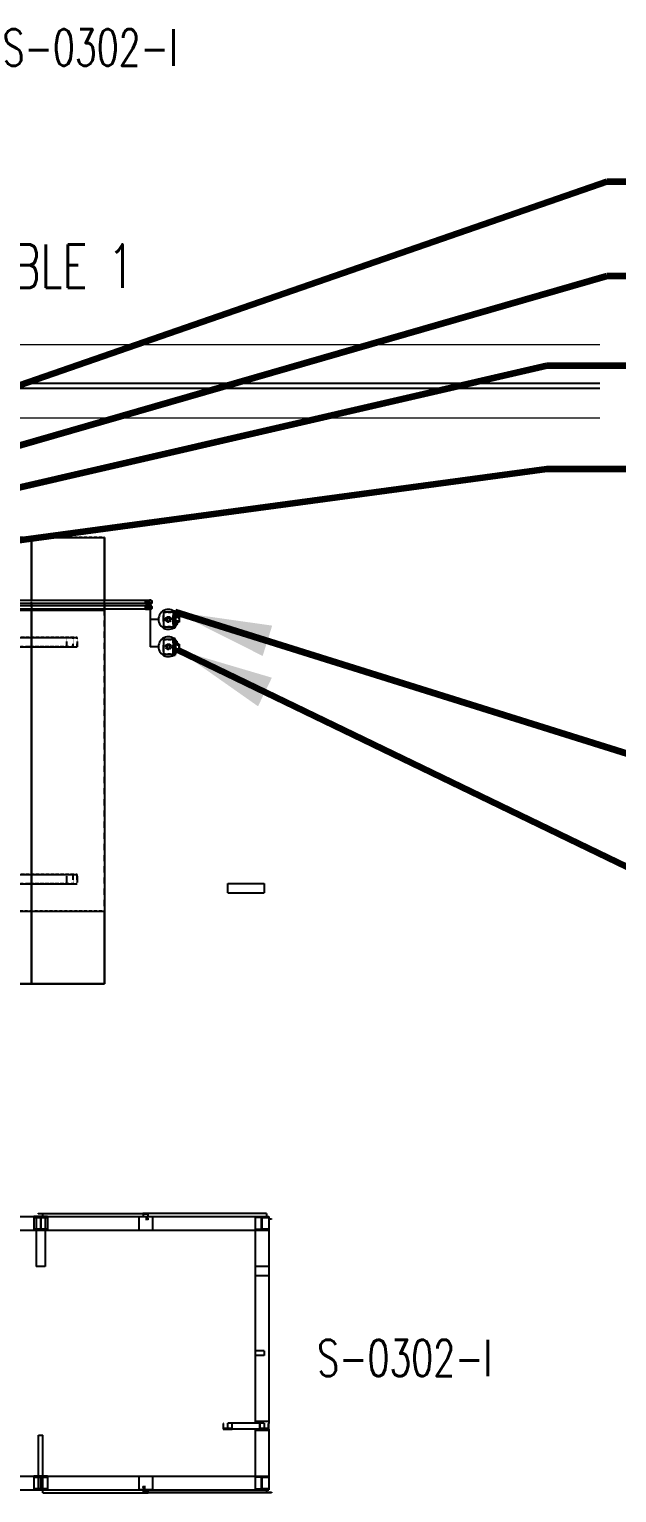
# Model space of a CAD drawing. Header units: inches. Extents: x 19 to 1016051, y 34 to 210034.
# Drawn here: x 906601 to 924814, y 71568 to 116979 of the extents above; entities that cross this region are included whole.
import ezdxf
from ezdxf.enums import TextEntityAlignment as Align

# ---------------------------------------------------------------- set-up
doc = ezdxf.new("R2010")
doc.units = ezdxf.units.IN
doc.header["$MEASUREMENT"] = 0
doc.linetypes.add('CABLEROUTEPROGRESSUNIT-EMBED 1_DWG$0$HIDDEN2', pattern=[0.1875, 0.125, -0.0625])
for name, color, linetype in [('_Auto', 7, 'Continuous'), ('CABLEROUTEALL-EMBED 1_DWG$0$DwgTemplate', 7, 'Continuous'), ('CABLEROUTEPROGRESSUNIT-EMBED 1_DWG$0$DwgTemplate', 7, 'Continuous'), ('cables', 7, 'Continuous'), ('ELECTRICAL', 7, 'Continuous')]:
    doc.layers.add(name, color=color, linetype=linetype)
doc.layers.add('Cable Trench', color=7, linetype='Continuous', lineweight=13)
doc.styles.add('HZTXT', font='txt_qlt.shx', dxfattribs={"width": 0.7, "bigfont": 'hztxt.shx'})
doc.styles.get("Standard").update_dxf_attribs({"font": 'arial.ttf'})
doc.dimstyles.new('ANSI_L', dxfattribs={"dimtxt": 0.18, "dimasz": 0.18, "dimexe": 0.18, "dimexo": 0.0625, "dimgap": 0.09, "dimtad": 0, "dimtih": 1, "dimtoh": 1, "dimdec": 4, "dimzin": 0, "dimdsep": 46, "dimtxsty": 'Standard', "dimcen": 0.09, "dimadec": 0, "dimazin": 0, "dimtfac": 1, "dimtdec": 4, "dimtofl": 0, "dimtmove": 0, "dimatfit": 3, "dimfxl": 1, "dimtolj": 1, "dimtzin": 0, "dimarcsym": 0})

msp = doc.modelspace()

# ---------------------------------------------------------------- linework, layer by layer
at = {"layer": 'Cable Trench', "color": 2, "linetype": 'Continuous'}
for points in [[(924289, 107187), (878718, 107187)], [(878718, 104925), (924289, 104925)]]:
    msp.add_lwpolyline(points, dxfattribs=at)
at = {"layer": 'CABLEROUTEALL-EMBED 1_DWG$0$DwgTemplate', "color": 1, "linetype": 'Continuous', "lineweight": 25}
for p, q in [((910349, 99204), (910349, 97819)), ((910606, 98667), (910349, 98667)), ((910606, 97819), (910349, 97819))]:
    msp.add_line(p, q, dxfattribs=at)
at = {"layer": 'CABLEROUTEPROGRESSUNIT-EMBED 1_DWG$0$DwgTemplate', "color": 7, "linetype": 'Continuous'}
for p, q in [((885743, 101212), (908935, 101212)), ((885743, 101212), (908935, 101212)), ((906672, 101212), (908935, 101212)), ((906672, 101212), (908935, 101212)), ((906672, 99252), (906672, 101212)), ((906672, 101212), (906672, 99252)), ((908935, 101212), (908935, 99252)), ((908935, 99252), (908935, 101212)), ((908935, 101212), (908935, 99252)), ((908935, 101212), (908935, 99252)), ((906672, 99083), (906672, 99156)), ((906672, 99156), (906672, 99083)), ((908935, 99156), (908935, 99083)), ((908935, 99083), (908935, 99156)), ((908935, 99156), (908935, 99083)), ((908935, 99156), (908935, 99083)), ((908935, 98950), (885743, 98950)), ((885743, 98950), (908935, 98950)), ((906672, 87354), (906672, 98987)), ((906672, 98987), (906672, 87354)), ((908935, 98987), (908935, 98950)), ((908935, 98950), (908935, 98987)), ((908935, 98987), (908935, 87354)), ((908935, 98987), (908935, 87354)), ((911066, 98893), (910763, 98893)), ((911066, 98893), (910763, 98893)), ((910763, 98893), (910763, 98441)), ((910763, 98893), (910763, 98441)), ((911122, 98924), (911066, 98924)), ((911122, 98924), (911066, 98924)), ((911066, 98924), (911066, 98410)), ((911066, 98924), (911066, 98410)), ((911122, 98410), (911122, 98924)), ((911122, 98410), (911122, 98924)), ((911179, 98837), (911122, 98837)), ((911131, 98780), (911122, 98780)), ((911131, 98780), (911122, 98780)), ((911122, 98554), (911131, 98554)), ((911122, 98554), (911131, 98554)), ((911131, 98554), (911131, 98780)), ((911131, 98554), (911131, 98780)), ((911132, 98768), (911131, 98768)), ((911132, 98768), (911131, 98768)), ((911131, 98764), (911132, 98764)), ((911131, 98764), (911132, 98764)), ((911132, 98664), (911131, 98664)), ((911132, 98664), (911131, 98664)), ((911179, 98610), (911131, 98610)), ((911132, 98764), (911132, 98768)), ((911132, 98764), (911132, 98768)), ((911132, 98764), (911132, 98664)), ((911132, 98664), (911132, 98764)), ((911179, 98724), (911132, 98724)), ((911179, 98837), (911179, 98724)), ((911179, 98837), (911179, 98724)), ((911250, 98752), (911179, 98752)), ((911179, 98610), (911179, 98497)), ((911179, 98610), (911179, 98497)), ((911250, 98582), (911179, 98582)), ((911250, 98752), (911250, 98582)), ((911250, 98752), (911250, 98582)), ((906531, 98101), (906672, 98101)), ((906531, 98101), (906672, 98101)), ((910763, 98441), (911066, 98441)), ((910763, 98441), (911066, 98441)), ((911066, 98410), (911122, 98410)), ((911066, 98410), (911122, 98410)), ((911179, 98497), (911122, 98497)), ((906672, 97819), (906531, 97819)), ((906531, 97819), (906672, 97819)), ((910763, 98045), (910763, 97592)), ((910763, 98045), (910763, 97592)), ((911066, 98045), (910763, 98045)), ((911066, 98045), (910763, 98045)), ((911122, 98076), (911066, 98076)), ((911122, 98076), (911066, 98076)), ((911066, 98076), (911066, 97561)), ((911066, 98076), (911066, 97561)), ((911122, 97561), (911122, 98076)), ((911122, 97561), (911122, 98076)), ((911179, 97988), (911122, 97988)), ((911131, 97932), (911122, 97932)), ((911131, 97932), (911122, 97932)), ((911122, 97705), (911131, 97705)), ((911122, 97705), (911131, 97705)), ((911179, 97649), (911122, 97649)), ((911131, 97705), (911131, 97932)), ((911131, 97705), (911131, 97932)), ((911132, 97919), (911131, 97919)), ((911132, 97919), (911131, 97919)), ((911131, 97915), (911132, 97915)), ((911131, 97915), (911132, 97915)), ((911132, 97815), (911131, 97815)), ((911132, 97815), (911131, 97815)), ((911179, 97762), (911131, 97762)), ((911132, 97915), (911132, 97919)), ((911132, 97915), (911132, 97919)), ((911132, 97915), (911132, 97815)), ((911132, 97815), (911132, 97915)), ((911179, 97875), (911132, 97875)), ((911179, 97988), (911179, 97875)), ((911179, 97988), (911179, 97875)), ((911250, 97903), (911179, 97903)), ((911179, 97762), (911179, 97649)), ((911179, 97762), (911179, 97649)), ((911250, 97734), (911179, 97734)), ((911250, 97903), (911250, 97734)), ((911250, 97903), (911250, 97734)), ((910763, 97592), (911066, 97592)), ((910763, 97592), (911066, 97592)), ((911066, 97561), (911122, 97561)), ((911066, 97561), (911122, 97561)), ((906531, 90748), (906672, 90748)), ((906531, 90748), (906672, 90748)), ((906672, 90465), (906531, 90465)), ((906531, 90465), (906672, 90465)), ((885743, 89617), (908935, 89617)), ((885743, 89617), (908935, 89617)), ((908935, 89617), (908935, 87354)), ((908935, 87354), (908935, 89617)), ((908935, 87354), (885743, 87354)), ((885743, 87354), (908935, 87354)), ((908935, 87354), (906672, 87354)), ((908935, 87354), (906672, 87354))]:
    msp.add_line(p, q, dxfattribs=at)
at = {"layer": 'CABLEROUTEPROGRESSUNIT-EMBED 1_DWG$0$DwgTemplate', "color": 7, "linetype": 'CABLEROUTEPROGRESSUNIT-EMBED 1_DWG$0$HIDDEN2'}
for p, q in [((908935, 101212), (885743, 101212)), ((885743, 101212), (908935, 101212)), ((906672, 101212), (906672, 87354)), ((906672, 101212), (906672, 87354)), ((908935, 101212), (906672, 101212)), ((908935, 101212), (906672, 101212)), ((908935, 98950), (908935, 101212)), ((908935, 101212), (908935, 98950)), ((908935, 87354), (908935, 101212)), ((908935, 101212), (908935, 87354)), ((906672, 99156), (906672, 99252)), ((906672, 99252), (906672, 99156)), ((906672, 98987), (906672, 99083)), ((906672, 99083), (906672, 98987)), ((908935, 99252), (908935, 99156)), ((908935, 99156), (908935, 99252)), ((908935, 99252), (908935, 99156)), ((908935, 99252), (908935, 99156)), ((908935, 99083), (908935, 98987)), ((908935, 98987), (908935, 99083)), ((908935, 99083), (908935, 98987)), ((908935, 99083), (908935, 98987)), ((885743, 98950), (908935, 98950)), ((885743, 98950), (908935, 98950)), ((910763, 98441), (910763, 98893)), ((910763, 98441), (910763, 98893)), ((910763, 98893), (911066, 98893)), ((910763, 98893), (911066, 98893)), ((911066, 98924), (911122, 98924)), ((911066, 98924), (911122, 98924)), ((911066, 98410), (911066, 98924)), ((911066, 98410), (911066, 98924)), ((911066, 98441), (911066, 98893)), ((911066, 98441), (911066, 98893)), ((911066, 98893), (911066, 98441)), ((911066, 98893), (911066, 98441)), ((911122, 98924), (911122, 98410)), ((911122, 98924), (911122, 98410)), ((911122, 98724), (911122, 98837)), ((911122, 98837), (911122, 98724)), ((911122, 98554), (911122, 98780)), ((911122, 98554), (911122, 98780)), ((911122, 98780), (911131, 98780)), ((911122, 98780), (911131, 98780)), ((911122, 98780), (911122, 98554)), ((911122, 98780), (911122, 98554)), ((911122, 98554), (911122, 98780)), ((911122, 98554), (911122, 98780)), ((911131, 98780), (911122, 98780)), ((911131, 98780), (911122, 98780)), ((911122, 98780), (911131, 98780)), ((911122, 98780), (911131, 98780)), ((911122, 98780), (911122, 98554)), ((911122, 98780), (911122, 98554)), ((911122, 98582), (911122, 98752)), ((911122, 98752), (911122, 98582)), ((911179, 98752), (911122, 98752)), ((911132, 98724), (911122, 98724)), ((911122, 98497), (911122, 98610)), ((911122, 98610), (911122, 98497)), ((911131, 98610), (911122, 98610)), ((911179, 98582), (911122, 98582)), ((911131, 98554), (911122, 98554)), ((911131, 98554), (911122, 98554)), ((911122, 98554), (911131, 98554)), ((911122, 98554), (911131, 98554)), ((911131, 98554), (911122, 98554)), ((911131, 98554), (911122, 98554)), ((911130, 98768), (911130, 98668)), ((911130, 98668), (911130, 98768)), ((911130, 98768), (911130, 98764)), ((911130, 98768), (911130, 98764)), ((911131, 98768), (911130, 98768)), ((911131, 98768), (911130, 98768)), ((911130, 98764), (911131, 98764)), ((911130, 98764), (911131, 98764)), ((911130, 98664), (911130, 98764)), ((911130, 98664), (911130, 98764)), ((911130, 98664), (911130, 98668)), ((911130, 98664), (911130, 98668)), ((911130, 98668), (911132, 98668)), ((911130, 98668), (911132, 98668)), ((911131, 98664), (911130, 98664)), ((911131, 98664), (911130, 98664)), ((911131, 98780), (911131, 98554)), ((911131, 98780), (911131, 98554)), ((911131, 98554), (911131, 98780)), ((911131, 98554), (911131, 98780)), ((911131, 98780), (911131, 98554)), ((911131, 98780), (911131, 98554)), ((911132, 98668), (911132, 98768)), ((911132, 98668), (911132, 98768)), ((911132, 98668), (911132, 98664)), ((911132, 98668), (911132, 98664)), ((911179, 98724), (911179, 98837)), ((911179, 98724), (911179, 98837)), ((911179, 98497), (911179, 98610)), ((911179, 98497), (911179, 98610)), ((911250, 98582), (911250, 98752)), ((911250, 98582), (911250, 98752)), ((908086, 98101), (905258, 98101)), ((905258, 98101), (908086, 98101)), ((905258, 98101), (907758, 98101)), ((905258, 98101), (907758, 98101)), ((907958, 98101), (905358, 98101)), ((905358, 98101), (907958, 98101)), ((906672, 98101), (908086, 98101)), ((906672, 98101), (908086, 98101)), ((907758, 98101), (907758, 97819)), ((907758, 98101), (907758, 97819)), ((907958, 98101), (907758, 98101)), ((907958, 98101), (907758, 98101)), ((907958, 97819), (907958, 98101)), ((907958, 97819), (907958, 98101)), ((908086, 98101), (908086, 97819)), ((908086, 98101), (908086, 97819)), ((908086, 97819), (908086, 98101)), ((908086, 97819), (908086, 98101)), ((911066, 98441), (910763, 98441)), ((911066, 98441), (910763, 98441)), ((911122, 98410), (911066, 98410)), ((911122, 98410), (911066, 98410)), ((905258, 97819), (908086, 97819)), ((905258, 97819), (908086, 97819)), ((907758, 97819), (905258, 97819)), ((905258, 97819), (907758, 97819)), ((905358, 97819), (907958, 97819)), ((905358, 97819), (907958, 97819)), ((908086, 97819), (906672, 97819)), ((906672, 97819), (908086, 97819)), ((907758, 97819), (907958, 97819)), ((907758, 97819), (907958, 97819)), ((910763, 97592), (910763, 98045)), ((910763, 97592), (910763, 98045)), ((910763, 98045), (911066, 98045)), ((910763, 98045), (911066, 98045)), ((911066, 97561), (911066, 98076)), ((911066, 97561), (911066, 98076)), ((911066, 98076), (911122, 98076)), ((911066, 98076), (911122, 98076)), ((911066, 98045), (911066, 97592)), ((911066, 98045), (911066, 97592)), ((911066, 97592), (911066, 98045)), ((911066, 97592), (911066, 98045)), ((911122, 98076), (911122, 97561)), ((911122, 98076), (911122, 97561)), ((911122, 97875), (911122, 97988)), ((911122, 97988), (911122, 97875)), ((911122, 97932), (911122, 97705)), ((911122, 97932), (911122, 97705)), ((911122, 97705), (911122, 97932)), ((911122, 97705), (911122, 97932)), ((911122, 97932), (911122, 97705)), ((911122, 97932), (911122, 97705)), ((911122, 97932), (911131, 97932)), ((911122, 97932), (911131, 97932)), ((911131, 97932), (911122, 97932)), ((911131, 97932), (911122, 97932)), ((911122, 97705), (911122, 97932)), ((911122, 97705), (911122, 97932)), ((911122, 97932), (911131, 97932)), ((911122, 97932), (911131, 97932)), ((911122, 97734), (911122, 97903)), ((911122, 97903), (911122, 97734)), ((911179, 97903), (911122, 97903)), ((911132, 97875), (911122, 97875)), ((911122, 97649), (911122, 97762)), ((911122, 97762), (911122, 97649)), ((911131, 97762), (911122, 97762)), ((911179, 97734), (911122, 97734)), ((911131, 97705), (911122, 97705)), ((911131, 97705), (911122, 97705)), ((911131, 97705), (911122, 97705)), ((911131, 97705), (911122, 97705)), ((911122, 97705), (911131, 97705)), ((911122, 97705), (911131, 97705)), ((911130, 97919), (911130, 97819)), ((911130, 97819), (911130, 97919)), ((911131, 97919), (911130, 97919)), ((911131, 97919), (911130, 97919)), ((911130, 97919), (911130, 97915)), ((911130, 97919), (911130, 97915)), ((911130, 97915), (911131, 97915)), ((911130, 97915), (911131, 97915)), ((911130, 97815), (911130, 97915)), ((911130, 97815), (911130, 97915)), ((911130, 97819), (911132, 97819)), ((911130, 97819), (911132, 97819)), ((911130, 97815), (911130, 97819)), ((911130, 97815), (911130, 97819)), ((911131, 97815), (911130, 97815)), ((911131, 97815), (911130, 97815)), ((911131, 97705), (911131, 97932)), ((911131, 97705), (911131, 97932)), ((911131, 97932), (911131, 97705)), ((911131, 97932), (911131, 97705)), ((911131, 97932), (911131, 97705)), ((911131, 97932), (911131, 97705)), ((911132, 97819), (911132, 97919)), ((911132, 97819), (911132, 97919)), ((911132, 97819), (911132, 97815)), ((911132, 97819), (911132, 97815)), ((911179, 97875), (911179, 97988)), ((911179, 97875), (911179, 97988)), ((911179, 97649), (911179, 97762)), ((911179, 97649), (911179, 97762)), ((911250, 97734), (911250, 97903)), ((911250, 97734), (911250, 97903)), ((911066, 97592), (910763, 97592)), ((911066, 97592), (910763, 97592)), ((911122, 97561), (911066, 97561)), ((911122, 97561), (911066, 97561)), ((905258, 90748), (907758, 90748)), ((905258, 90748), (907758, 90748)), ((908086, 90748), (905258, 90748)), ((905258, 90748), (908086, 90748)), ((907758, 90465), (905258, 90465)), ((905258, 90465), (907758, 90465)), ((905258, 90465), (908086, 90465)), ((905258, 90465), (908086, 90465)), ((907958, 90748), (905358, 90748)), ((905358, 90748), (907958, 90748)), ((905358, 90465), (907958, 90465)), ((905358, 90465), (907958, 90465)), ((906672, 90748), (908086, 90748)), ((906672, 90748), (908086, 90748)), ((908086, 90465), (906672, 90465)), ((906672, 90465), (908086, 90465)), ((907758, 90748), (907758, 90465)), ((907758, 90748), (907758, 90465)), ((907958, 90748), (907758, 90748)), ((907958, 90748), (907758, 90748)), ((907758, 90465), (907958, 90465)), ((907758, 90465), (907958, 90465)), ((907958, 90465), (907958, 90748)), ((907958, 90465), (907958, 90748)), ((908086, 90748), (908086, 90465)), ((908086, 90748), (908086, 90465)), ((908086, 90465), (908086, 90748)), ((908086, 90465), (908086, 90748)), ((908935, 89617), (885743, 89617)), ((885743, 89617), (908935, 89617)), ((908935, 87354), (908935, 89617)), ((908935, 89617), (908935, 87354)), ((885743, 87354), (908935, 87354)), ((885743, 87354), (908935, 87354)), ((906672, 87354), (908935, 87354)), ((906672, 87354), (908935, 87354))]:
    msp.add_line(p, q, dxfattribs=at)
at = {"layer": 'CABLEROUTEPROGRESSUNIT-EMBED 1_DWG$0$DwgTemplate', "color": 3, "linetype": 'Continuous'}
for p, q in [((910205, 99252), (880407, 99252)), ((910205, 99156), (880407, 99156)), ((910205, 99083), (880407, 99083)), ((910205, 99204), (910205, 99266)), ((910205, 99266), (910205, 99143)), ((910205, 99266), (910349, 99266)), ((910255, 99252), (910205, 99252)), ((910205, 99143), (910205, 99204)), ((910255, 99156), (910205, 99156)), ((910349, 99143), (910205, 99143)), ((910205, 99035), (910205, 99097)), ((910205, 99097), (910205, 98973)), ((910205, 99097), (910349, 99097)), ((910255, 99083), (910205, 99083)), ((910205, 98973), (910205, 99035)), ((910255, 99156), (910255, 99252)), ((910255, 99252), (910255, 99204)), ((910255, 99156), (910255, 99252)), ((910255, 99252), (910255, 99156)), ((910255, 99204), (910255, 99156)), ((910255, 98987), (910255, 99083)), ((910255, 99083), (910255, 98987)), ((910255, 98987), (910255, 99083)), ((910255, 99083), (910255, 99035)), ((910255, 99035), (910255, 98987)), ((910205, 98987), (880407, 98987)), ((910255, 98987), (910205, 98987)), ((910349, 98973), (910205, 98973))]:
    msp.add_line(p, q, dxfattribs=at)
at = {"layer": 'CABLEROUTEPROGRESSUNIT-EMBED 1_DWG$0$DwgTemplate', "color": 9, "linetype": 'Continuous', "lineweight": 25}
for p, q in [((912753, 90181), (912753, 90472)), ((912753, 90472), (913884, 90472)), ((913884, 90472), (913884, 90181)), ((912753, 90181), (913884, 90181)), ((900096, 80142), (906743, 80142)), ((907167, 80142), (906743, 80142)), ((906743, 80142), (906743, 80113)), ((906743, 80113), (906945, 80113)), ((906743, 80113), (906743, 79746)), ((906814, 80142), (907096, 80142)), ((906814, 80142), (906814, 78586)), ((906872, 80231), (910125, 80231)), ((906872, 80217), (906872, 80231)), ((910125, 80217), (906872, 80217)), ((906945, 80113), (906945, 79746)), ((906965, 79746), (906965, 80113)), ((906965, 80113), (907167, 80113)), ((907025, 80142), (907025, 80217)), ((907096, 80142), (907096, 78586)), ((907167, 80113), (907167, 80142)), ((907167, 80142), (914026, 80142)), ((907167, 80113), (907167, 79746)), ((909995, 80142), (909995, 79718)), ((909995, 80142), (910420, 80142)), ((910290, 80231), (910125, 80231)), ((910125, 80231), (910125, 80217)), ((910125, 80217), (910277, 80217)), ((910127, 80217), (910127, 80142)), ((910140, 80142), (910140, 80217)), ((910288, 80067), (910207, 80067)), ((910207, 80053), (910288, 80053)), ((910277, 80217), (910277, 80142)), ((910288, 80067), (910306, 80067)), ((910288, 80053), (910288, 80067)), ((910306, 80053), (910288, 80053)), ((910290, 80142), (910290, 80231)), ((913958, 80231), (910290, 80231)), ((910420, 80142), (910420, 79718)), ((913601, 80113), (913601, 80142)), ((913601, 80142), (914026, 80142)), ((913601, 80142), (913601, 79718)), ((913601, 80142), (914026, 80142)), ((913804, 80113), (913601, 80113)), ((913804, 79746), (913804, 80113)), ((913823, 80113), (914026, 80113)), ((913823, 79746), (913823, 80113)), ((913958, 80231), (913958, 80142)), ((914026, 80142), (914026, 80113)), ((914026, 80142), (914026, 73714)), ((914026, 80142), (914026, 79718)), ((914026, 80067), (914106, 80067)), ((914106, 80053), (914026, 80053)), ((914106, 80067), (914106, 80053)), ((904919, 79718), (906743, 79718)), ((906743, 79746), (906743, 79718)), ((906945, 79746), (906743, 79746)), ((906743, 79718), (907167, 79718)), ((907167, 79746), (906965, 79746)), ((907167, 79718), (907167, 79746)), ((907167, 79718), (913601, 79718)), ((913601, 79746), (913601, 79718)), ((913601, 79746), (913804, 79746)), ((913601, 79718), (913601, 73722)), ((913601, 79718), (914026, 79718)), ((913601, 79718), (914026, 79718)), ((914026, 79746), (913823, 79746)), ((914026, 79718), (914026, 79746)), ((907096, 78586), (906814, 78586)), ((914026, 78586), (913601, 78586)), ((914026, 78586), (914026, 78303)), ((914026, 78303), (913601, 78303)), ((913884, 75974), (913601, 75974)), ((913884, 75974), (913884, 75824)), ((913884, 75824), (913601, 75824)), ((912612, 73714), (912612, 73545)), ((912626, 73714), (912612, 73714)), ((912626, 73559), (912626, 73714)), ((913884, 73722), (912753, 73722)), ((912753, 73552), (912753, 73722)), ((912894, 73714), (912880, 73714)), ((912880, 73714), (912880, 73559)), ((912894, 73545), (912894, 73714)), ((914026, 73778), (913601, 73778)), ((913757, 73714), (913743, 73714)), ((913743, 73714), (913743, 73545)), ((913757, 73559), (913757, 73714)), ((913884, 73722), (913884, 73552)), ((914026, 73714), (914012, 73714)), ((914012, 73714), (914012, 73559)), ((914026, 73778), (914026, 73714)), ((914026, 73545), (914026, 73714)), ((906887, 71657), (906887, 73354)), ((906887, 73354), (907023, 73354)), ((907023, 71657), (907023, 73354)), ((912612, 73545), (912894, 73545)), ((912880, 73559), (912626, 73559)), ((912753, 73552), (913884, 73552)), ((913601, 73552), (913601, 72081)), ((914026, 73495), (913601, 73495)), ((913743, 73545), (914026, 73545)), ((914012, 73559), (913757, 73559)), ((914026, 73545), (914026, 71657)), ((914026, 73545), (914026, 73495)), ((903646, 72081), (906743, 72081)), ((907167, 72081), (906743, 72081)), ((906743, 72081), (906743, 72053)), ((906743, 72053), (906743, 71685)), ((906743, 72053), (906945, 72053)), ((906945, 72053), (906945, 71685)), ((906965, 71685), (906965, 72053)), ((906965, 72053), (907167, 72053)), ((907167, 72081), (913601, 72081)), ((907167, 72053), (907167, 72081)), ((907167, 72053), (907167, 71685)), ((909995, 72081), (909995, 71657)), ((910420, 72081), (910420, 71657)), ((913601, 72081), (914026, 72081)), ((913601, 72081), (913601, 71657)), ((913601, 72081), (914026, 72081)), ((913601, 72053), (913601, 72081)), ((913804, 72053), (913601, 72053)), ((913804, 71685), (913804, 72053)), ((913823, 71685), (913823, 72053)), ((913823, 72053), (914026, 72053)), ((914026, 72081), (914026, 71657)), ((914026, 72081), (914026, 72053)), ((893026, 71657), (906743, 71657)), ((906945, 71685), (906743, 71685)), ((906743, 71685), (906743, 71657)), ((906743, 71657), (907167, 71657)), ((907023, 71657), (906887, 71657)), ((907167, 71685), (906965, 71685)), ((907025, 71568), (907025, 71657)), ((907025, 71568), (910127, 71568)), ((907167, 71657), (907167, 71685)), ((907167, 71657), (914026, 71657)), ((910420, 71657), (909995, 71657)), ((910112, 71746), (910125, 71746)), ((910125, 71732), (910112, 71732)), ((910125, 71746), (910125, 71732)), ((910207, 71746), (910125, 71746)), ((910125, 71732), (910207, 71732)), ((910127, 71657), (910127, 71568)), ((910127, 71568), (910288, 71568)), ((910140, 71582), (910140, 71657)), ((910288, 71582), (910140, 71582)), ((910277, 71657), (910277, 71582)), ((910288, 71582), (914106, 71582)), ((910288, 71568), (910288, 71582)), ((914106, 71568), (910288, 71568)), ((910290, 71582), (910290, 71657)), ((913601, 71685), (913804, 71685)), ((913601, 71685), (913601, 71657)), ((914026, 71657), (913601, 71657)), ((913601, 71657), (914026, 71657)), ((914026, 71685), (913823, 71685)), ((913958, 71657), (913958, 71582)), ((914026, 71657), (914026, 71685)), ((914106, 71582), (914106, 71568))]:
    msp.add_line(p, q, dxfattribs=at)
at = {"layer": 'CABLEROUTEPROGRESSUNIT-EMBED 1_DWG$0$DwgTemplate', "color": 3, "linetype": 'Continuous'}
for centre in [(910349, 99204), (910349, 99204), (910349, 99204), (910349, 99035), (910349, 99035), (910349, 99035)]:
    msp.add_circle(centre, 48.1, dxfattribs=at)
at = {"layer": 'CABLEROUTEPROGRESSUNIT-EMBED 1_DWG$0$DwgTemplate', "color": 7, "linetype": 'CABLEROUTEPROGRESSUNIT-EMBED 1_DWG$0$HIDDEN2'}
for centre, radius in [((910915, 98667), 84.8), ((910915, 98667), 84.8), ((910915, 98667), 84.8), ((910915, 98667), 84.8), ((910915, 98667), 70.7), ((910915, 98667), 70.7), ((910915, 98667), 70.7), ((910915, 98667), 70.7), ((910915, 98667), 42.4), ((910915, 98667), 42.4), ((910915, 98667), 42.4), ((910915, 98667), 42.4), ((910915, 97819), 84.8), ((910915, 97819), 84.8), ((910915, 97819), 84.8), ((910915, 97819), 84.8), ((910915, 97819), 70.7), ((910915, 97819), 70.7), ((910915, 97819), 70.7), ((910915, 97819), 70.7), ((910915, 97819), 42.4), ((910915, 97819), 42.4), ((910915, 97819), 42.4), ((910915, 97819), 42.4)]:
    msp.add_circle(centre, radius, dxfattribs=at)
at = {"layer": 'CABLEROUTEPROGRESSUNIT-EMBED 1_DWG$0$DwgTemplate', "color": 3, "linetype": 'Continuous'}
for centre, start, end in [((910349, 99204), 90, 180), ((910349, 99204), 180, 270), ((910349, 99035), 90, 180), ((910349, 99035), 180, 270), ((910349, 99204), 270, 90), ((910349, 99035), 270, 90)]:
    msp.add_arc(centre, 61.9, start, end, dxfattribs=at)
at = {"layer": 'CABLEROUTEPROGRESSUNIT-EMBED 1_DWG$0$DwgTemplate', "color": 7, "linetype": 'Continuous'}
for centre, start, end in [((910915, 98667), 90, 303.3985), ((910915, 98667), 90, 303.3985), ((910915, 98667), 56.6015, 90), ((910915, 98667), 56.6015, 90), ((910915, 98667), 33.3985, 47.5993), ((910915, 98667), 33.3985, 47.5993), ((910915, 98667), 15.9757, 30.9297), ((910915, 98667), 15.9757, 30.9297), ((910915, 98667), 329.0703, 344.0243), ((910915, 98667), 329.0703, 344.0243), ((910915, 97819), 90, 303.3985), ((910915, 97819), 90, 303.3985), ((910915, 97819), 56.6015, 90), ((910915, 97819), 56.6015, 90), ((910915, 98667), 312.4007, 326.6015), ((910915, 98667), 312.4007, 326.6015), ((910915, 97819), 33.3985, 47.5993), ((910915, 97819), 33.3985, 47.5993), ((910915, 97819), 312.4007, 326.6015), ((910915, 97819), 312.4007, 326.6015), ((910915, 97819), 15.9757, 30.9297), ((910915, 97819), 15.9757, 30.9297), ((910915, 97819), 329.0703, 344.0243), ((910915, 97819), 329.0703, 344.0243)]:
    msp.add_arc(centre, 308, start, end, dxfattribs=at)
at = {"layer": 'CABLEROUTEPROGRESSUNIT-EMBED 1_DWG$0$DwgTemplate', "color": 7, "linetype": 'CABLEROUTEPROGRESSUNIT-EMBED 1_DWG$0$HIDDEN2'}
for centre, start, end in [((910915, 98667), 47.5993, 56.6015), ((910915, 98667), 47.5993, 56.6015), ((910915, 98667), 30.9297, 33.3985), ((910915, 98667), 30.9297, 33.3985), ((910915, 98667), 344.0243, 15.9757), ((910915, 98667), 344.0243, 15.9757), ((910915, 98667), 303.3985, 312.4007), ((910915, 98667), 303.3985, 312.4007), ((910915, 98667), 326.6015, 329.0703), ((910915, 98667), 326.6015, 329.0703), ((910915, 97819), 47.5993, 56.6015), ((910915, 97819), 47.5993, 56.6015), ((910915, 97819), 30.9297, 33.3985), ((910915, 97819), 30.9297, 33.3985), ((910915, 97819), 326.6015, 329.0703), ((910915, 97819), 326.6015, 329.0703), ((910915, 97819), 344.0243, 15.9757), ((910915, 97819), 344.0243, 15.9757), ((910915, 97819), 303.3985, 312.4007), ((910915, 97819), 303.3985, 312.4007)]:
    msp.add_arc(centre, 308, start, end, dxfattribs=at)
at = {"layer": 'cables'}
for points in [[(877865, 105995), (924289, 105995)], [(924289, 105834), (877865, 105834)]]:
    msp.add_lwpolyline(points, dxfattribs=at)

# ---------------------------------------------------------------- texts
at = {"layer": 'ELECTRICAL', "style": 'HZTXT', "width": 0.7}
for s, height, p in [('S-0302-I', 1131.3, (908489, 116413)), ('SEE TABLE 1', 1344, (905800, 109629)), ('S-0302-I', 1131.3, (918243, 75751))]:
    msp.add_text(s, height=height, dxfattribs=at).set_placement(p, align=Align.MIDDLE_CENTER)

# ---------------------------------------------------------------- leaders
at = {"layer": '_Auto', "color": 136, "linetype": 'Continuous'}
for points in [[(885526, 98743), (924514, 112251), (929902, 112251)], [(888431, 98913), (924514, 109330), (929902, 109330)], [(891082, 99252), (922651, 106547), (928039, 106547)], [(891210, 99083), (922651, 103336), (928039, 103336)], [(911122, 98901), (925135, 94508), (930523, 94508)], [(911207, 97721), (925135, 90986), (930523, 90986)]]:
    msp.add_leader(points, dimstyle='ANSI_L', override={"dimscale": 1, "dimtxt": 3.175, "dimasz": 3000, "dimgap": 1.5875, "dimtad": 0, "dimlwd": 65535}, dxfattribs=at)

doc.saveas('drawing.dxf')
